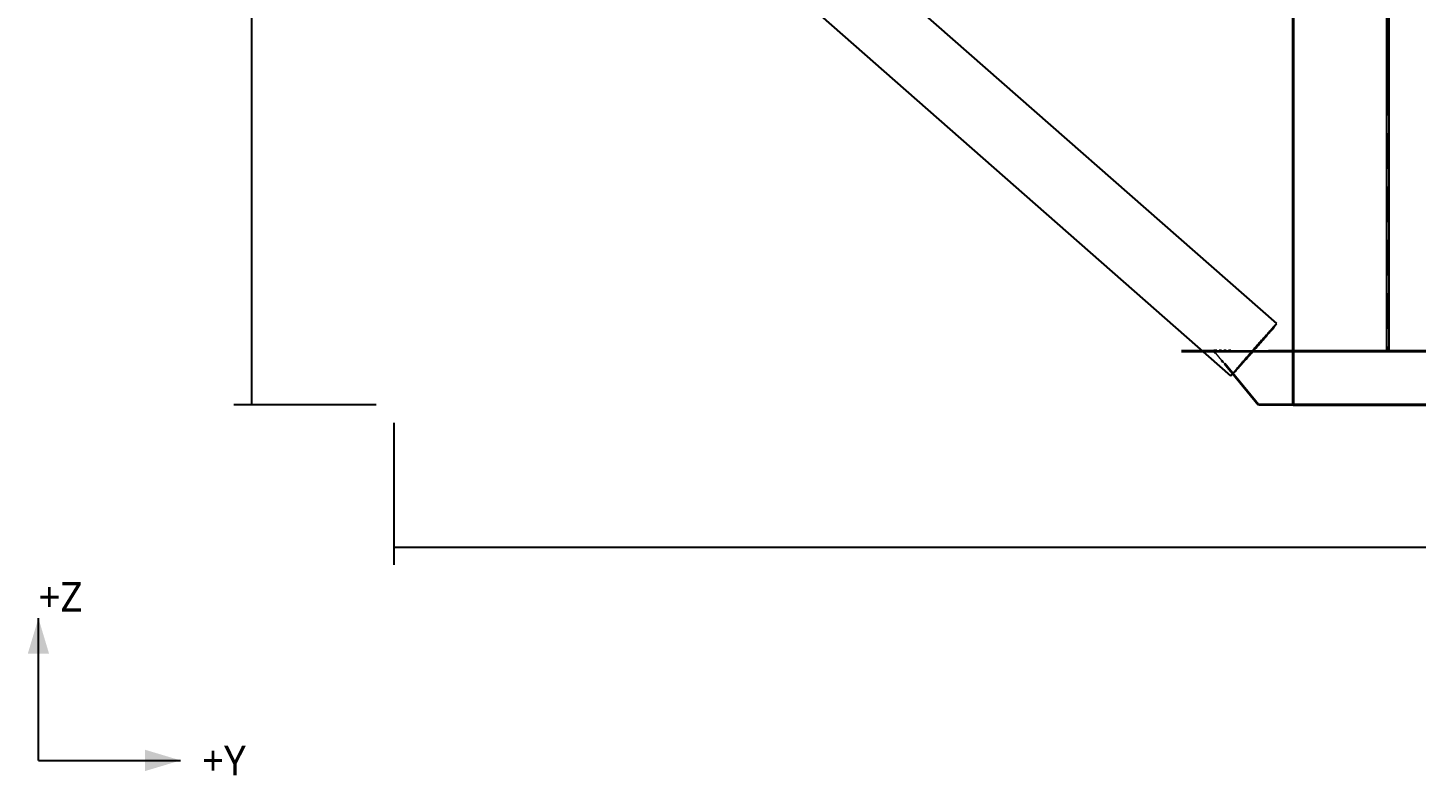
# Model space of a CAD drawing. Header units: millimetres. Extents: x -9090 to 13149, y 29520 to 42516.
# Drawn here: x -9090 to -3230, y 29711 to 32864 of the extents above; entities that cross this region are included whole.
import ezdxf

# ---------------------------------------------------------------- set-up
doc = ezdxf.new("R2010")
doc.units = ezdxf.units.MM
doc.linetypes.add('HIDDEN_50', pattern=[225, 150, -75])
for name, color, linetype, lineweight in [('AXES', 6, 'Continuous', 25), ('DIMENSIONS', 3, 'Continuous', 18), ('PLATE_HIDDEN', 8, 'HIDDEN_50', 18), ('PLATE_VISIBLE', 7, 'Continuous', 35), ('PROFILE_HIDDEN', 9, 'HIDDEN_50', 18), ('PROFILE_VISIBLE', 4, 'Continuous', 25)]:
    doc.layers.add(name, color=color, linetype=linetype, lineweight=lineweight)
doc.styles.add('OpenSans', font='OpenSans-Regular.ttf')
doc.styles.add('OpenSansCondensed-Light', font='OpenSansCondensed-Light.ttf')
doc.dimstyles.new('DIM_1_50', dxfattribs={"dimscale": 50, "dimtxt": 2.5, "dimasz": 2.5, "dimexe": 1.5, "dimexo": 1.5, "dimgap": 1, "dimtad": 1, "dimdec": 0, "dimzin": 12, "dimdsep": 46, "dimtxsty": 'OpenSansCondensed-Light', "dimtsz": 0.00125, "dimcen": 2.5, "dimclrd": 3, "dimclre": 3, "dimclrt": 3, "dimazin": 3, "dimtfac": 0.5, "dimtmove": 2, "dimatfit": 3})

msp = doc.modelspace()

# ---------------------------------------------------------------- linework, layer by layer
at = {"layer": 'AXES'}
for q in [(-9044.6, 30373.1), (-8444.6, 29773.1)]:
    msp.add_line((-9044.6, 29773.1), q, dxfattribs=at)
for points in [[(-9044.6, 30373.1), (-9089.6, 30223.1), (-8999.6, 30223.1)], [(-8444.6, 29773.1), (-8594.6, 29818.1), (-8594.6, 29728.1)]]:
    msp.add_solid(points, dxfattribs=at)
at = {"layer": 'PLATE_HIDDEN'}
for p, q in [((-3350, 32644.7), (-3350, 31505)), ((-3853.2, 31500), (-4088.7, 31500)), ((-4051, 31461.1), (-4076.2, 31491.8)), ((-4070.9, 31503.2), (-4061.1, 31503.1)), ((-4051.2, 31503), (-4041.4, 31502.9)), ((-4031.6, 31502.8), (-4021.7, 31502.7)), ((-4011.9, 31502.6), (-3913.5, 31501.6)), ((-4038.3, 31445.8), (-4044.6, 31453.4))]:
    msp.add_line(p, q, dxfattribs=at)
at = {"layer": 'PLATE_VISIBLE'}
for p, q in [((-3750, 31500), (-3750, 34849.6)), ((-3750, 31500), (-3750, 34349.3)), ((-3750, 33844.7), (-3750, 31500)), ((-3750, 31500), (-3750, 33844.7)), ((-3350, 33214.6), (-3350, 32644.7)), ((-4220.7, 31500), (-3779.2, 31500)), ((-4162.3, 31500), (-4220.7, 31500)), ((-4088.7, 31500), (-4162.3, 31500)), ((-4076.2, 31491.8), (-4085.7, 31503.3)), ((-4085.7, 31503.3), (-4070.9, 31503.2)), ((-4061.1, 31503.1), (-4051.2, 31503)), ((-4041.4, 31502.9), (-4031.6, 31502.8)), ((-4021.7, 31502.7), (-4011.9, 31502.6)), ((-3913.5, 31501.6), (-3751.2, 31500)), ((-3720.8, 31500), (-3853.2, 31500)), ((-3779.2, 31500), (-3720.8, 31500)), ((-3751.2, 31500), (-3751.2, 31273.1)), ((-3350, 31500), (-3750, 31500)), ((-1250, 31500), (-3750, 31500)), ((-200, 31500), (-3750, 31500)), ((-3750, 31500), (-200, 31500)), ((-3750, 31273.1), (-3750, 31500)), ((-3750, 31500), (-200, 31500)), ((-3750, 31273.1), (-3750, 31500)), ((-3750, 31500), (-3750, 31273.1)), ((0, 31500), (-3750, 31500)), ((-3750, 31500), (-3750, 31273.1)), ((-3350, 31505), (-3350, 31500)), ((-4044.6, 31453.4), (-4051, 31461.1)), ((-3896.4, 31273.1), (-4038.3, 31445.8)), ((-3751.2, 31273.1), (-3896.4, 31273.1)), ((-200, 31273.1), (-3750, 31273.1)), ((-3750, 31273.1), (0, 31273.1))]:
    msp.add_line(p, q, dxfattribs=at)
at = {"layer": 'PROFILE_HIDDEN'}
for p, q in [((-3355, 34304.3), (-3355, 31505)), ((-3850.7, 31581.7), (-3847.4, 31585.3)), ((-3844.2, 31589.2), (-3847.7, 31585.2)), ((-3847.4, 31585.3), (-3844.7, 31588.3)), ((-3844.7, 31588.3), (-3844.3, 31588.8)), ((-3844.3, 31588.8), (-3841.3, 31592)), ((-3841.3, 31592.4), (-3844.2, 31589.2)), ((-3841.3, 31592), (-3840.2, 31593.2)), ((-3840.8, 31592.9), (-3841.3, 31592.4)), ((-3837.7, 31596.3), (-3840.8, 31592.9)), ((-3836.4, 31597.7), (-3837.7, 31596.3)), ((-3837.4, 31596.2), (-3836.2, 31597.6)), ((-3836.2, 31597.6), (-3835.3, 31598.6)), ((-3833.9, 31600), (-3832, 31602.1)), ((-3832, 31602.5), (-3833.4, 31601)), ((-3831, 31603.6), (-3832, 31602.5)), ((-3832, 31602.1), (-3831.3, 31602.8)), ((-3829.5, 31604.7), (-3828.7, 31605.5)), ((-3828.7, 31605.5), (-3828.3, 31606)), ((-3827.3, 31607.6), (-3828.4, 31606.4)), ((-3826.5, 31608.4), (-3827.3, 31607.6)), ((-3827, 31607.2), (-3826.6, 31607.7)), ((-3823.6, 31611.5), (-3824.5, 31610.6)), ((-3823, 31612.1), (-3823.6, 31611.5)), ((-3902.4, 31523.7), (-3897.5, 31529.2)), ((-3896.7, 31530.3), (-3899.3, 31527.4)), ((-3897.5, 31529.2), (-3892.9, 31534.4)), ((-3894.3, 31533), (-3896.7, 31530.3)), ((-3892.7, 31534.6), (-3888, 31539.9)), ((-3886.8, 31541.5), (-3889.3, 31538.7)), ((-3888, 31539.9), (-3885.8, 31542.4)), ((-3882.2, 31546.6), (-3886.8, 31541.5)), ((-3877.3, 31552.3), (-3882, 31546.9)), ((-3881.1, 31547.7), (-3878.8, 31550.3)), ((-3878.8, 31550.3), (-3876.7, 31552.6)), ((-3872.9, 31557.1), (-3877.3, 31552.3)), ((-3868.1, 31562.5), (-3872.6, 31557.5)), ((-3872.2, 31557.7), (-3870, 31560.1)), ((-3870, 31560.1), (-3866.2, 31564.4)), ((-3864.1, 31567), (-3868.1, 31562.5)), ((-3863.8, 31567.1), (-3861.8, 31569.3)), ((-3861.8, 31569.3), (-3858.3, 31573.2)), ((-3859.5, 31572.2), (-3861.6, 31569.8)), ((-3857.6, 31574.2), (-3859.5, 31572.2)), ((-3858.3, 31573.2), (-3857.9, 31573.6)), ((-3857.9, 31573.6), (-3854.2, 31577.8)), ((-3854.2, 31577.8), (-3851.1, 31581.2)), ((-3851.5, 31581.1), (-3853.4, 31578.9)), ((-3849.8, 31582.9), (-3851.5, 31581.1)), ((-3851.1, 31581.2), (-3850.7, 31581.7)), ((-3951.9, 31467.4), (-3956.5, 31462)), ((-3955.1, 31463.5), (-3950.6, 31468.6)), ((-3947.1, 31472.9), (-3951.5, 31467.8)), ((-3950.3, 31469), (-3946, 31473.9)), ((-3942.2, 31478.5), (-3947.1, 31472.9)), ((-3946, 31473.9), (-3941.3, 31479.3)), ((-3937.3, 31484.1), (-3942, 31478.8)), ((-3941.1, 31479.6), (-3936.6, 31484.7)), ((-3932.3, 31489.9), (-3937.3, 31484.1)), ((-3936.6, 31484.7), (-3931.8, 31490.2)), ((-3927.2, 31495.6), (-3932.1, 31490.1)), ((-3931.6, 31490.4), (-3926.9, 31495.8)), ((-3922.1, 31501.4), (-3927.2, 31495.6)), ((-3926.9, 31495.8), (-3922, 31501.4)), ((-3917, 31507.2), (-3919.6, 31504.4)), ((-3919.5, 31504.2), (-3917.1, 31507)), ((-3917.1, 31507), (-3914.6, 31509.8)), ((-3914.5, 31510.1), (-3917, 31507.2)), ((-3909.7, 31515.4), (-3907.3, 31518.1)), ((-3906.8, 31518.8), (-3909.4, 31515.9)), ((-3907.3, 31518.1), (-3902.5, 31523.6)), ((-3904.4, 31521.7), (-3906.8, 31518.8)), ((-4002.7, 31408.1), (-4004.8, 31405.6)), ((-4002.9, 31407.3), (-4001.6, 31408.9)), ((-4002.3, 31408.6), (-4002.7, 31408.1)), ((-4000.4, 31410.9), (-4002.3, 31408.6)), ((-4001.6, 31408.9), (-4001.3, 31409.3)), ((-4001.3, 31409.3), (-4000, 31410.8)), ((-3997.8, 31413.9), (-4000.4, 31410.9)), ((-4000, 31410.8), (-3998.2, 31413)), ((-3998.2, 31413), (-3997.8, 31413.5)), ((-3997.8, 31413.5), (-3996.2, 31415.5)), ((-3997.3, 31414.5), (-3997.8, 31413.9)), ((-3995, 31417.2), (-3997.3, 31414.5)), ((-3996.2, 31415.5), (-3993.9, 31418.2)), ((-3992, 31420.8), (-3995, 31417.2)), ((-3993.9, 31418.2), (-3993.4, 31418.8)), ((-3993.4, 31418.8), (-3991.3, 31421.3)), ((-3991.5, 31421.4), (-3992, 31420.8)), ((-3988.8, 31424.6), (-3991.5, 31421.4)), ((-3991.3, 31421.3), (-3988.6, 31424.5)), ((-3985.4, 31428.6), (-3988.8, 31424.6)), ((-3988.6, 31424.5), (-3988.1, 31425.1)), ((-3988.1, 31425.1), (-3985.6, 31428)), ((-3985.6, 31428), (-3982.4, 31431.8)), ((-3984.9, 31429.1), (-3985.4, 31428.6)), ((-3981.8, 31432.8), (-3984.9, 31429.1)), ((-3982.4, 31431.8), (-3981.9, 31432.3)), ((-3981.9, 31432.3), (-3979, 31435.7)), ((-3978, 31437.2), (-3981.8, 31432.8)), ((-3979, 31435.7), (-3975.4, 31439.9)), ((-3977.5, 31437.8), (-3978, 31437.2)), ((-3974, 31441.9), (-3977.5, 31437.8)), ((-3975.4, 31439.9), (-3975, 31440.4)), ((-3975, 31440.4), (-3971.7, 31444.3)), ((-3969.8, 31446.7), (-3974, 31441.9)), ((-3971.7, 31444.3), (-3967.7, 31448.8)), ((-3969.4, 31447.2), (-3969.8, 31446.7)), ((-3965.5, 31451.6), (-3969.4, 31447.2)), ((-3967.7, 31448.8), (-3967.3, 31449.3)), ((-3967.3, 31449.3), (-3963.7, 31453.6)), ((-3961.1, 31456.8), (-3965.5, 31451.6)), ((-3963.7, 31453.6), (-3959.4, 31458.5)), ((-3960.7, 31457.2), (-3961.1, 31456.8)), ((-3956.5, 31462), (-3960.7, 31457.2)), ((-3959.4, 31458.5), (-3959.1, 31458.9)), ((-3959.1, 31458.9), (-3955.1, 31463.5)), ((-4004.8, 31405.6), (-4005.5, 31404.7)), ((-4004.3, 31405.4), (-4003.9, 31405.9)), ((-4003.7, 31406.2), (-4002.9, 31407.3))]:
    msp.add_line(p, q, dxfattribs=at)
at = {"layer": 'PROFILE_VISIBLE'}
for p, q in [((-4012, 31396.1), (-7544.6, 34500.1)), ((-3355, 34349.3), (-3355, 31500)), ((-3345, 34349.3), (-3345, 31500)), ((-3345, 34349.3), (-3345, 31500)), ((-3818.7, 31616.2), (-5465, 33062.8)), ((-3848.2, 31584.8), (-3849.8, 31582.9)), ((-3847.2, 31581.7), (-3845.9, 31583.2)), ((-3843.6, 31586.1), (-3846.7, 31582.5)), ((-3845.9, 31583.2), (-3843.6, 31585.8)), ((-3843.6, 31585.8), (-3840.3, 31589.7)), ((-3842.7, 31587.2), (-3843.6, 31586.1)), ((-3840.8, 31589.5), (-3842.7, 31587.2)), ((-3838.1, 31592.6), (-3840.8, 31589.5)), ((-3840.3, 31589.7), (-3839.2, 31591)), ((-3840.2, 31593.2), (-3839.1, 31594.5)), ((-3839.2, 31591), (-3837.2, 31593.3)), ((-3839.1, 31594.5), (-3838.6, 31594.9)), ((-3838.6, 31594.9), (-3837.4, 31596.2)), ((-3837.3, 31593.6), (-3838.1, 31592.6)), ((-3835.7, 31595.5), (-3837.3, 31593.6)), ((-3837.2, 31593.3), (-3834.3, 31596.8)), ((-3835.2, 31599.1), (-3836.4, 31597.7)), ((-3833.5, 31598.1), (-3835.7, 31595.5)), ((-3835.3, 31598.6), (-3834.3, 31599.6)), ((-3834.7, 31599.5), (-3835.2, 31599.1)), ((-3833.4, 31601), (-3834.7, 31599.5)), ((-3834.3, 31596.8), (-3833.4, 31597.8)), ((-3832.9, 31598.8), (-3833.5, 31598.1)), ((-3833.4, 31597.8), (-3831.6, 31599.9)), ((-3831.6, 31600.5), (-3832.9, 31598.8)), ((-3831.6, 31599.9), (-3829.2, 31602.8)), ((-3829.9, 31602.5), (-3831.6, 31600.5)), ((-3831.3, 31602.8), (-3830.6, 31603.6)), ((-3830, 31604.7), (-3831, 31603.6)), ((-3830.2, 31603.9), (-3829.5, 31604.7)), ((-3829.6, 31605.2), (-3830, 31604.7)), ((-3829.5, 31603), (-3829.9, 31602.5)), ((-3828.4, 31606.4), (-3829.6, 31605.2)), ((-3828.5, 31604.3), (-3829.5, 31603)), ((-3829.2, 31602.8), (-3828.5, 31603.7)), ((-3827.3, 31605.8), (-3828.5, 31604.3)), ((-3828.5, 31603.7), (-3827, 31605.5)), ((-3828.3, 31606), (-3827.8, 31606.5)), ((-3827.5, 31606.7), (-3827, 31607.2)), ((-3826.4, 31606.9), (-3827.1, 31606.1)), ((-3827, 31605.5), (-3825.1, 31607.8)), ((-3825.7, 31609.3), (-3826.5, 31608.4)), ((-3825.8, 31607.8), (-3826.4, 31606.9)), ((-3825.9, 31608.3), (-3825.4, 31608.7)), ((-3825.3, 31609.7), (-3825.7, 31609.3)), ((-3825.4, 31608.4), (-3825.7, 31608)), ((-3824.5, 31610.6), (-3825.3, 31609.7)), ((-3825.1, 31607.8), (-3824.5, 31608.5)), ((-3824.5, 31608.5), (-3823.4, 31609.9)), ((-3823.4, 31609.9), (-3821.9, 31611.7)), ((-3822.4, 31612.7), (-3823, 31612.1)), ((-3820.9, 31614.3), (-3822.1, 31613)), ((-3821.9, 31611.7), (-3821.6, 31612.1)), ((-3821.6, 31612.1), (-3820.7, 31613.2)), ((-3820.1, 31615), (-3820.9, 31614.3)), ((-3820.7, 31613.2), (-3819.8, 31614.4)), ((-3819.2, 31615.8), (-3819.9, 31615.2)), ((-3819.6, 31614.7), (-3819.2, 31615.3)), ((-3819.2, 31615.3), (-3818.8, 31615.9)), ((-3899.3, 31527.4), (-3901.8, 31524.6)), ((-3896.6, 31524.9), (-3899.1, 31521.9)), ((-3898.6, 31522.3), (-3896, 31525.3)), ((-3891.8, 31530.3), (-3896.6, 31524.9)), ((-3896, 31525.3), (-3891, 31531)), ((-3891.9, 31535.7), (-3894.3, 31533)), ((-3889.3, 31538.7), (-3891.8, 31535.9)), ((-3889.7, 31532.8), (-3891.8, 31530.3)), ((-3891, 31531), (-3888.8, 31533.6)), ((-3887.1, 31535.7), (-3889.7, 31532.8)), ((-3888.8, 31533.6), (-3886.1, 31536.6)), ((-3882.4, 31541.1), (-3887.1, 31535.7)), ((-3886.1, 31536.6), (-3881.3, 31542.2)), ((-3885.8, 31542.4), (-3883.6, 31544.9)), ((-3883.4, 31545.2), (-3881.1, 31547.7)), ((-3880.5, 31543.3), (-3882.4, 31541.1)), ((-3881.3, 31542.2), (-3879.2, 31544.5)), ((-3877.9, 31546.3), (-3880.5, 31543.3)), ((-3879.2, 31544.5), (-3876.5, 31547.6)), ((-3873.5, 31551.4), (-3877.9, 31546.3)), ((-3876.7, 31552.6), (-3874.7, 31554.9)), ((-3876.5, 31547.6), (-3871.9, 31552.9)), ((-3874.4, 31555.3), (-3872.2, 31557.7)), ((-3871.7, 31553.4), (-3873.5, 31551.4)), ((-3871.9, 31552.9), (-3870, 31555.1)), ((-3869.2, 31556.3), (-3871.7, 31553.4)), ((-3870, 31555.1), (-3867.4, 31558.1)), ((-3865, 31561.1), (-3869.2, 31556.3)), ((-3867.4, 31558.1), (-3863, 31563.2)), ((-3865.9, 31564.8), (-3863.8, 31567.1)), ((-3863.4, 31563), (-3865, 31561.1)), ((-3861.6, 31569.8), (-3863.7, 31567.4)), ((-3861, 31565.8), (-3863.4, 31563)), ((-3863, 31563.2), (-3861.4, 31565.1)), ((-3861.4, 31565.1), (-3858.8, 31568.1)), ((-3857.2, 31570.2), (-3861, 31565.8)), ((-3858.8, 31568.1), (-3854.8, 31572.8)), ((-3855.8, 31576.3), (-3857.6, 31574.2)), ((-3855.8, 31571.9), (-3857.2, 31570.2)), ((-3855.4, 31576.7), (-3855.8, 31576.3)), ((-3853.5, 31574.5), (-3855.8, 31571.9)), ((-3853.4, 31578.9), (-3855.4, 31576.7)), ((-3854.8, 31572.8), (-3853.3, 31574.5)), ((-3850, 31578.6), (-3853.5, 31574.5)), ((-3853.3, 31574.5), (-3850.9, 31577.3)), ((-3850.9, 31577.3), (-3847.2, 31581.7)), ((-3848.8, 31580), (-3850, 31578.6)), ((-3846.7, 31582.5), (-3848.8, 31580)), ((-3947.1, 31467.4), (-3949.7, 31464.6)), ((-3948.5, 31465.7), (-3946.3, 31468.1)), ((-3945.1, 31469.7), (-3947.1, 31467.4)), ((-3946.3, 31468.1), (-3941.5, 31473.6)), ((-3940.4, 31475), (-3945.1, 31469.7)), ((-3941.5, 31473.6), (-3938.8, 31476.6)), ((-3937.8, 31477.9), (-3940.4, 31475)), ((-3938.8, 31476.6), (-3936.5, 31479.2)), ((-3935.6, 31480.4), (-3937.8, 31477.9)), ((-3936.5, 31479.2), (-3931.5, 31484.9)), ((-3930.8, 31485.9), (-3935.6, 31480.4)), ((-3931.5, 31484.9), (-3928.9, 31487.8)), ((-3928.3, 31488.7), (-3930.8, 31485.9)), ((-3928.9, 31487.8), (-3926.4, 31490.6)), ((-3925.9, 31491.4), (-3928.3, 31488.7)), ((-3926.4, 31490.6), (-3921.4, 31496.4)), ((-3921, 31497), (-3925.9, 31491.4)), ((-3919.6, 31504.4), (-3922.1, 31501.5)), ((-3921.9, 31501.5), (-3919.5, 31504.2)), ((-3921.4, 31496.4), (-3918.8, 31499.3)), ((-3918.6, 31499.8), (-3921, 31497)), ((-3918.8, 31499.3), (-3916.3, 31502.2)), ((-3916.1, 31502.6), (-3918.6, 31499.8)), ((-3916.3, 31502.2), (-3911.1, 31508)), ((-3911.2, 31508.2), (-3916.1, 31502.6)), ((-3914.6, 31509.8), (-3912.2, 31512.6)), ((-3911.9, 31513), (-3914.5, 31510.1)), ((-3912.2, 31512.6), (-3909.7, 31515.4)), ((-3909.4, 31515.9), (-3911.9, 31513)), ((-3908.8, 31510.9), (-3911.2, 31508.2)), ((-3911.1, 31508), (-3908.7, 31510.8)), ((-3906.3, 31513.7), (-3908.8, 31510.9)), ((-3908.7, 31510.8), (-3906.1, 31513.8)), ((-3901.4, 31519.3), (-3906.3, 31513.7)), ((-3906.1, 31513.8), (-3901, 31519.6)), ((-3901.9, 31524.5), (-3904.4, 31521.7)), ((-3899.1, 31521.9), (-3901.4, 31519.3)), ((-3901, 31519.6), (-3898.6, 31522.3)), ((-3355, 31505), (-3355, 31500)), ((-3345, 31500), (-3355, 31500)), ((-3355, 31500), (-3345, 31500)), ((-4001.3, 31407.6), (-4002.7, 31406.2)), ((-4002.3, 31405.9), (-4000.8, 31407.6)), ((-4000.2, 31408.7), (-4001.3, 31407.6)), ((-4000.8, 31407.6), (-4000, 31408.5)), ((-3999.7, 31409.3), (-4000.2, 31408.7)), ((-4000, 31408.5), (-3997.4, 31411.3)), ((-3997.8, 31411.2), (-3999.7, 31409.3)), ((-3996.4, 31412.8), (-3997.8, 31411.2)), ((-3997.4, 31411.3), (-3995.6, 31413.3)), ((-3995.7, 31413.5), (-3996.4, 31412.8)), ((-3993.4, 31416), (-3995.7, 31413.5)), ((-3995.6, 31413.3), (-3994.6, 31414.4)), ((-3994.6, 31414.4), (-3991.5, 31417.7)), ((-3991.7, 31417.9), (-3993.4, 31416)), ((-3990.8, 31418.9), (-3991.7, 31417.9)), ((-3991.5, 31417.7), (-3989.5, 31420)), ((-3988, 31421.9), (-3990.8, 31418.9)), ((-3989.5, 31420), (-3988.3, 31421.3)), ((-3988.3, 31421.3), (-3984.8, 31425.1)), ((-3986.1, 31424), (-3988, 31421.9)), ((-3985, 31425.2), (-3986.1, 31424)), ((-3981.7, 31428.8), (-3985, 31425.2)), ((-3984.8, 31425.1), (-3982.6, 31427.6)), ((-3982.6, 31427.6), (-3981.2, 31429.1)), ((-3979.6, 31431.2), (-3981.7, 31428.8)), ((-3981.2, 31429.1), (-3977.3, 31433.4)), ((-3978.3, 31432.6), (-3979.6, 31431.2)), ((-3974.7, 31436.6), (-3978.3, 31432.6)), ((-3977.3, 31433.4), (-3974.9, 31436.1)), ((-3974.9, 31436.1), (-3973.3, 31437.8)), ((-3972.4, 31439.1), (-3974.7, 31436.6)), ((-3973.3, 31437.8), (-3969.2, 31442.5)), ((-3970.9, 31440.8), (-3972.4, 31439.1)), ((-3966.9, 31445.2), (-3970.9, 31440.8)), ((-3969.2, 31442.5), (-3966.7, 31445.3)), ((-3964.5, 31447.9), (-3966.9, 31445.2)), ((-3966.7, 31445.3), (-3964.9, 31447.3)), ((-3964.9, 31447.3), (-3960.4, 31452.3)), ((-3962.8, 31449.8), (-3964.5, 31447.9)), ((-3958.6, 31454.6), (-3962.8, 31449.8)), ((-3960.4, 31452.3), (-3957.8, 31455.2)), ((-3956.1, 31457.4), (-3958.6, 31454.6)), ((-3957.8, 31455.2), (-3955.8, 31457.4)), ((-3954.2, 31459.5), (-3956.1, 31457.4)), ((-3955.8, 31457.4), (-3951.1, 31462.7)), ((-3949.7, 31464.6), (-3954.2, 31459.5)), ((-3951.1, 31462.7), (-3948.5, 31465.7)), ((-4011.3, 31397.4), (-4011.8, 31396.7)), ((-4011.8, 31396.3), (-4011.2, 31396.8)), ((-4011.2, 31396.8), (-4010.6, 31397.3)), ((-4010.5, 31398.5), (-4011.1, 31397.7)), ((-4009.5, 31399.8), (-4010.5, 31398.5)), ((-4010.4, 31397.5), (-4009.3, 31398.6)), ((-4009.3, 31398.6), (-4008.3, 31399.6)), ((-4008.2, 31401.5), (-4009.2, 31400.2)), ((-4008.3, 31399.6), (-4007.9, 31400)), ((-4006.6, 31403.4), (-4008.2, 31401.5)), ((-4007.9, 31400), (-4006.3, 31401.7)), ((-4006.2, 31403.8), (-4006.6, 31403.4)), ((-4006.3, 31401.7), (-4005, 31403)), ((-4005.5, 31404.7), (-4006.2, 31403.8)), ((-4005.1, 31404.3), (-4004.7, 31404.9)), ((-4004.7, 31404.2), (-4005.1, 31403.8)), ((-4005, 31403), (-4004.4, 31403.7)), ((-4004.7, 31404.9), (-4004.3, 31405.4)), ((-4003.7, 31405.1), (-4004.6, 31404.3)), ((-4004.4, 31403.7), (-4002.3, 31405.9)), ((-4003, 31405.9), (-4003.7, 31405.1))]:
    msp.add_line(p, q, dxfattribs=at)

# ---------------------------------------------------------------- texts
at = {"layer": 'AXES', "style": 'OpenSans'}
for s, p in [('+Z', (-9044.6, 30400.6)), ('+Y', (-8354.6, 29710.6))]:
    msp.add_text(s, height=125, dxfattribs=at).set_placement(p)

# ---------------------------------------------------------------- dimensions: what is measured, and where the dimension line sits
at = {"layer": 'DIMENSIONS'}
msp.add_linear_dim(base=(-8144.6, 31273.1), p1=(-7544.6, 31273.1), p2=(-7544.6, 41921.4), angle=90, dimstyle='DIM_1_50', dxfattribs=at).render()
msp.add_linear_dim(base=(-7544.6, 30673.1), p1=(-7544.6, 31273.1), p2=(10674.2, 31273.1), dimstyle='DIM_1_50', dxfattribs=at).render()

doc.saveas('drawing.dxf')
